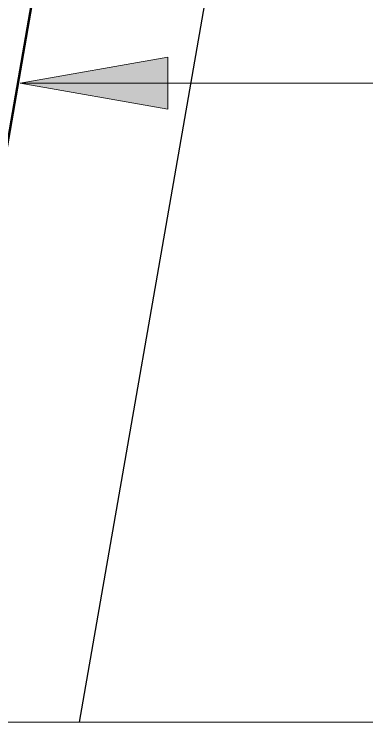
# Model space of a CAD drawing. Header units: metres. Extents: x 0 to 21, y 3 to 546.
# Drawn here: x 1.9045 to 2.0538, y 542.1263 to 542.4302 of the extents above; entities that cross this region are included whole.
import ezdxf

# ---------------------------------------------------------------- set-up
doc = ezdxf.new("R2010")
doc.units = ezdxf.units.M
for name, color, linetype, lineweight in [('A-DETL', 7, 'Continuous', 13), ('A-DETL-GENF', 7, 'Continuous', 9), ('A-WALL', 7, 'Continuous', 50), ('G-ANNO-TEXT', 7, 'Continuous', 9)]:
    doc.layers.add(name, color=color, linetype=linetype, lineweight=lineweight)

# ---------------------------------------------------------------- blocks, each defined once
blk = doc.blocks.new('North_Wall - North_Wall-6845343-DRG-2873136 - DETAIL A')
at = {"layer": 'A-WALL', "lineweight": 13}
for p, q in [((-1135.57927, 543.85653), (-1135.88003, 542.13023)), ((-1135.5792, 543.85652), (-1135.87996, 542.13023))]:
    blk.add_line(p, q, dxfattribs=at)
blk = doc.blocks.new('CS_DET_BreakLine_ViewScale - Std Break-7449553-DRG-2873136 - DETAIL A')
at = {"layer": 'A-DETL-GENF'}
blk.add_line((-1134.52045, 542.13023), (-1136.59293, 542.13023), dxfattribs=at)

msp = doc.modelspace()

# ---------------------------------------------------------------- hatches: boundary and pattern name
at = {"layer": 'G-ANNO-TEXT'}
msp.add_hatch(color=256, dxfattribs=at).paths.add_polyline_path([(1.9070388, 542.4010611), (1.9695388, 542.3900406), (1.9695388, 542.4120815)])

# ---------------------------------------------------------------- linework, layer by layer
at = {"layer": 'A-DETL', "lineweight": 50}
msp.add_line((1.8588372, 542.1302341), (2.2124131, 544.1596763), dxfattribs=at)
at = {"layer": 'A-DETL'}
msp.add_arc((1.9896576, 542.4212986), 2.2511211, 352.5709954, 90, dxfattribs=at)
at = {"layer": 'A-DETL', "color": 252, "lineweight": 50, "true_color": 0x888888}
for radius, start, end in [(1.724863, 350.4355107, 90.6226054), (1.514863, 348.5570677, 90.6149269)]:
    msp.add_arc((2.0082174, 542.4268027), radius, start, end, dxfattribs=at)
at = {"layer": 'G-ANNO-TEXT'}
for p, q in [((1.9695388, 542.4120815), (1.9070388, 542.4010611)), ((1.9695388, 542.3900406), (1.9695388, 542.4120815)), ((1.9070388, 542.4010611), (1.9695388, 542.3900406)), ((1.9070388, 542.4010611), (2.4361844, 542.4010611))]:
    msp.add_line(p, q, dxfattribs=at)

# ---------------------------------------------------------------- block references
at = {"layer": 'A-DETL-GENF'}
msp.add_blockref('CS_DET_BreakLine_ViewScale - Std Break-7449553-DRG-2873136 - DETAIL A', (1137.812066, 0), dxfattribs=at)
at = {"layer": 'A-WALL', "lineweight": 13}
msp.add_blockref('North_Wall - North_Wall-6845343-DRG-2873136 - DETAIL A', (1137.812066, 0), dxfattribs=at)

doc.saveas('drawing.dxf')
